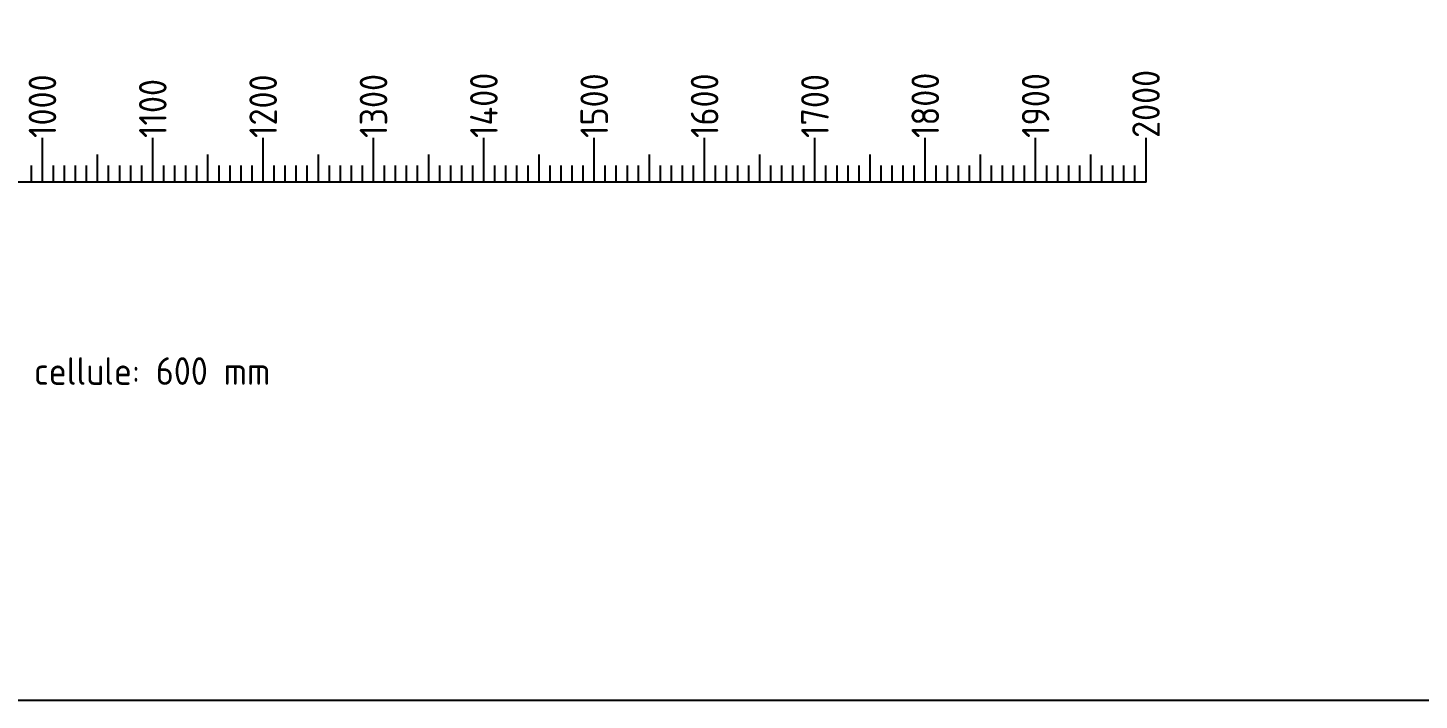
# Model space of a CAD drawing. Header units: millimetres. Extents: x 37984 to 70752, y 14140 to 37584.
# Drawn here: x 39499 to 40759, y 18140 to 18749 of the extents above; entities that cross this region are included whole.
import ezdxf
from ezdxf.enums import TextEntityAlignment as Align

# ---------------------------------------------------------------- set-up
doc = ezdxf.new("R2010")
doc.units = ezdxf.units.MM
doc.layers.add('! NO PLOT !', color=7, linetype='Continuous', true_color=0xff75dd, plot=False)
doc.layers.add('AUT_TEXT', color=7, linetype='Continuous')
doc.styles.add('PI0', font='isocpeur.ttf', dxfattribs={"width": 0.9})

msp = doc.modelspace()

# ---------------------------------------------------------------- linework, layer by layer
at = {"layer": '! NO PLOT !', "ltscale": 0.25}
msp.add_lwpolyline([(37984.324, 21339.576), (37984.324, 18139.576), (41051.871, 18139.576), (41051.871, 20124.741), (42576.324, 20124.741), (42576.324, 21339.576), (37984.324, 21339.576)], dxfattribs=at)
at = {"color": 7}
for p, q in [((39511.922, 18608.904), (39511.922, 18648.904)), ((39511.922, 18608.904), (39511.922, 18648.904)), ((39511.922, 18608.904), (39511.922, 18648.904)), ((39511.922, 18608.904), (39511.922, 18648.904)), ((39511.922, 18608.904), (39511.922, 18648.904)), ((39511.922, 18608.904), (39511.922, 18648.904)), ((39611.922, 18608.904), (39611.922, 18648.904)), ((39711.922, 18608.904), (39711.922, 18648.904)), ((39711.922, 18608.904), (39711.922, 18648.904)), ((39711.922, 18608.904), (39711.922, 18648.904)), ((39711.922, 18608.904), (39711.922, 18648.904)), ((39711.922, 18608.904), (39711.922, 18648.904)), ((39711.922, 18608.904), (39711.922, 18648.904)), ((39811.922, 18608.904), (39811.922, 18648.904)), ((39911.922, 18608.904), (39911.922, 18648.904)), ((39911.922, 18608.904), (39911.922, 18648.904)), ((39911.922, 18608.904), (39911.922, 18648.904)), ((39911.922, 18608.904), (39911.922, 18648.904)), ((39911.922, 18608.904), (39911.922, 18648.904)), ((39911.922, 18608.904), (39911.922, 18648.904)), ((40011.922, 18608.904), (40011.922, 18648.904)), ((40111.922, 18608.904), (40111.922, 18648.904)), ((40111.922, 18608.904), (40111.922, 18648.904)), ((40111.922, 18608.904), (40111.922, 18648.904)), ((40111.922, 18608.904), (40111.922, 18648.904)), ((40111.922, 18608.904), (40111.922, 18648.904)), ((40111.922, 18608.904), (40111.922, 18648.904)), ((40211.922, 18608.904), (40211.922, 18648.904)), ((40311.922, 18608.904), (40311.922, 18648.904)), ((40311.922, 18608.904), (40311.922, 18648.904)), ((40311.922, 18608.904), (40311.922, 18648.904)), ((40311.922, 18608.904), (40311.922, 18648.904)), ((40311.922, 18608.904), (40311.922, 18648.904)), ((40311.922, 18608.904), (40311.922, 18648.904)), ((40411.922, 18608.904), (40411.922, 18648.904)), ((40511.922, 18608.904), (40511.922, 18648.904)), ((40511.922, 18608.904), (40511.922, 18648.904)), ((40511.922, 18608.904), (40511.922, 18648.904)), ((40511.922, 18608.904), (40511.922, 18648.904)), ((40511.922, 18608.904), (40511.922, 18648.904)), ((40511.922, 18608.904), (40511.922, 18648.904)), ((39501.922, 18608.904), (39501.922, 18623.904)), ((39521.922, 18608.904), (39521.922, 18623.904)), ((39531.922, 18608.904), (39531.922, 18623.904)), ((39541.922, 18608.904), (39541.922, 18623.904)), ((39551.922, 18608.904), (39551.922, 18623.904)), ((39561.922, 18608.904), (39561.922, 18633.904)), ((39571.922, 18608.904), (39571.922, 18623.904)), ((39581.922, 18608.904), (39581.922, 18623.904)), ((39591.922, 18608.904), (39591.922, 18623.904)), ((39601.922, 18608.904), (39601.922, 18623.904)), ((39621.922, 18608.904), (39621.922, 18623.904)), ((39631.922, 18608.904), (39631.922, 18623.904)), ((39641.922, 18608.904), (39641.922, 18623.904)), ((39651.922, 18608.904), (39651.922, 18623.904)), ((39661.922, 18608.904), (39661.922, 18633.904)), ((39671.922, 18608.904), (39671.922, 18623.904)), ((39681.922, 18608.904), (39681.922, 18623.904)), ((39691.922, 18608.904), (39691.922, 18623.904)), ((39701.922, 18608.904), (39701.922, 18623.904)), ((39721.922, 18608.904), (39721.922, 18623.904)), ((39731.922, 18608.904), (39731.922, 18623.904)), ((39741.922, 18608.904), (39741.922, 18623.904)), ((39751.922, 18608.904), (39751.922, 18623.904)), ((39761.922, 18608.904), (39761.922, 18633.904)), ((39771.922, 18608.904), (39771.922, 18623.904)), ((39781.922, 18608.904), (39781.922, 18623.904)), ((39791.922, 18608.904), (39791.922, 18623.904)), ((39801.922, 18608.904), (39801.922, 18623.904)), ((39821.922, 18608.904), (39821.922, 18623.904)), ((39831.922, 18608.904), (39831.922, 18623.904)), ((39841.922, 18608.904), (39841.922, 18623.904)), ((39851.922, 18608.904), (39851.922, 18623.904)), ((39861.922, 18608.904), (39861.922, 18633.904)), ((39871.922, 18608.904), (39871.922, 18623.904)), ((39881.922, 18608.904), (39881.922, 18623.904)), ((39891.922, 18608.904), (39891.922, 18623.904)), ((39901.922, 18608.904), (39901.922, 18623.904)), ((39921.922, 18608.904), (39921.922, 18623.904)), ((39931.922, 18608.904), (39931.922, 18623.904)), ((39941.922, 18608.904), (39941.922, 18623.904)), ((39951.922, 18608.904), (39951.922, 18623.904)), ((39961.922, 18608.904), (39961.922, 18633.904)), ((39971.922, 18608.904), (39971.922, 18623.904)), ((39981.922, 18608.904), (39981.922, 18623.904)), ((39991.922, 18608.904), (39991.922, 18623.904)), ((40001.922, 18608.904), (40001.922, 18623.904)), ((40021.922, 18608.904), (40021.922, 18623.904)), ((40031.922, 18608.904), (40031.922, 18623.904)), ((40041.922, 18608.904), (40041.922, 18623.904)), ((40051.922, 18608.904), (40051.922, 18623.904)), ((40061.922, 18608.904), (40061.922, 18633.904)), ((40071.922, 18608.904), (40071.922, 18623.904)), ((40081.922, 18608.904), (40081.922, 18623.904)), ((40091.922, 18608.904), (40091.922, 18623.904)), ((40101.922, 18608.904), (40101.922, 18623.904)), ((40121.922, 18608.904), (40121.922, 18623.904)), ((40131.922, 18608.904), (40131.922, 18623.904)), ((40141.922, 18608.904), (40141.922, 18623.904)), ((40151.922, 18608.904), (40151.922, 18623.904)), ((40161.922, 18608.904), (40161.922, 18633.904)), ((40171.922, 18608.904), (40171.922, 18623.904)), ((40181.922, 18608.904), (40181.922, 18623.904)), ((40191.922, 18608.904), (40191.922, 18623.904)), ((40201.922, 18608.904), (40201.922, 18623.904)), ((40221.922, 18608.904), (40221.922, 18623.904)), ((40231.922, 18608.904), (40231.922, 18623.904)), ((40241.922, 18608.904), (40241.922, 18623.904)), ((40251.922, 18608.904), (40251.922, 18623.904)), ((40261.922, 18608.904), (40261.922, 18633.904)), ((40271.922, 18608.904), (40271.922, 18623.904)), ((40281.922, 18608.904), (40281.922, 18623.904)), ((40291.922, 18608.904), (40291.922, 18623.904)), ((40301.922, 18608.904), (40301.922, 18623.904)), ((40321.922, 18608.904), (40321.922, 18623.904)), ((40331.922, 18608.904), (40331.922, 18623.904)), ((40341.922, 18608.904), (40341.922, 18623.904)), ((40351.922, 18608.904), (40351.922, 18623.904)), ((40361.922, 18608.904), (40361.922, 18633.904)), ((40371.922, 18608.904), (40371.922, 18623.904)), ((40381.922, 18608.904), (40381.922, 18623.904)), ((40391.922, 18608.904), (40391.922, 18623.904)), ((40401.922, 18608.904), (40401.922, 18623.904)), ((40421.922, 18608.904), (40421.922, 18623.904)), ((40431.922, 18608.904), (40431.922, 18623.904)), ((40441.922, 18608.904), (40441.922, 18623.904)), ((40451.922, 18608.904), (40451.922, 18623.904)), ((40461.922, 18608.904), (40461.922, 18633.904)), ((40471.922, 18608.904), (40471.922, 18623.904)), ((40481.922, 18608.904), (40481.922, 18623.904)), ((40491.922, 18608.904), (40491.922, 18623.904)), ((40501.922, 18608.904), (40501.922, 18623.904)), ((40511.922, 18608.904), (38511.922, 18608.904))]:
    msp.add_line(p, q, dxfattribs=at)

# ---------------------------------------------------------------- texts
at = {"color": 7, "style": 'PI0', "width": 0.9}
for s, p in [('1000', (39511.922, 18648.904)), ('1100', (39611.922, 18648.904)), ('1200', (39711.922, 18648.904)), ('1300', (39811.922, 18648.904)), ('1400', (39911.922, 18648.904)), ('1500', (40011.922, 18648.904)), ('1600', (40111.922, 18648.904)), ('1700', (40211.922, 18648.904)), ('1800', (40311.922, 18648.904)), ('1900', (40411.922, 18648.904)), ('2000', (40511.922, 18648.904))]:
    msp.add_text(s, height=25, rotation=90, dxfattribs=at).set_placement(p, align=Align.MIDDLE_LEFT)
at = {"layer": 'AUT_TEXT', "style": 'PI0', "width": 0.9}
msp.add_text('Profondeur de cellule: 600 mm', height=25, dxfattribs=at).set_placement((39501.672, 18437.776), align=Align.MIDDLE)

doc.saveas('drawing.dxf')
